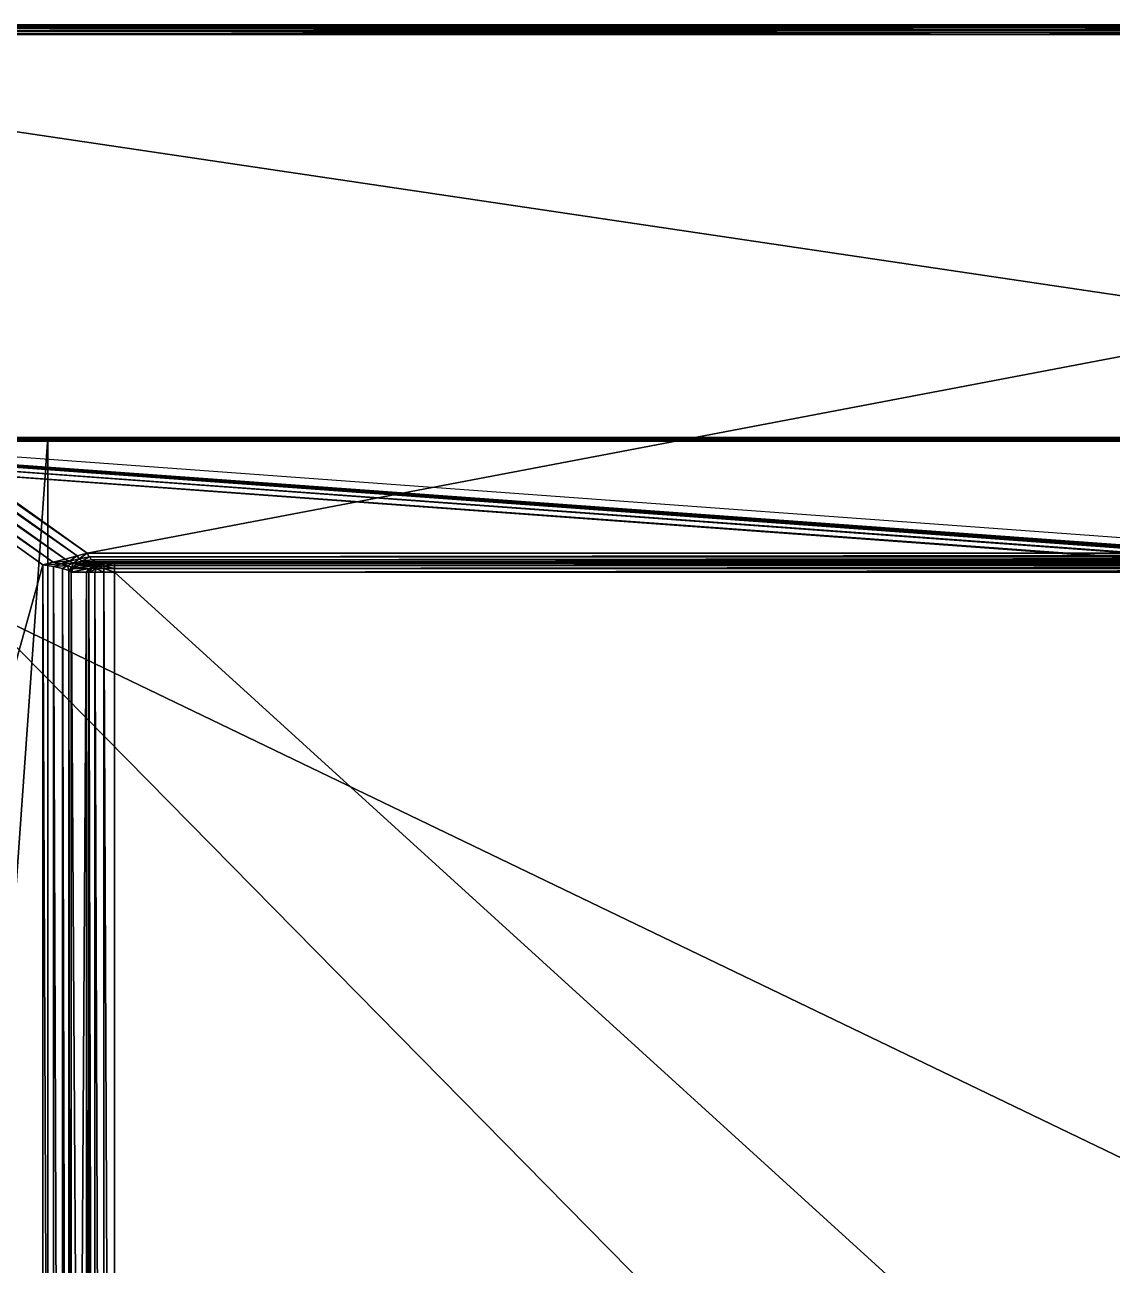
# Model space of a CAD drawing. Extents: x -683 to 86, y -225 to -3.
# Drawn here: x -492.61 to -471.65, y -28.67 to -4.76 of the extents above; entities that cross this region are included whole.
import ezdxf

# ---------------------------------------------------------------- set-up
doc = ezdxf.new("R2010")
doc.units = 0
doc.header["$MEASUREMENT"] = 0
doc.layers.get('0').update_dxf_attribs({"linetype": 'CONTINUOUS'})

msp = doc.modelspace()

# ---------------------------------------------------------------- linework, layer by layer
for points in [[(-505.683, -4.764, 31.57), (-438.979, -4.764, 27.189), (-444.268, -4.764, 16.055)], [(-505.683, -4.764, 31.57), (-444.268, -4.764, 16.055), (-504.779, -4.764, 19.959)], [(-438.979, -4.764, 27.189), (-505.683, -4.764, 31.57), (-505.602, -4.778, 31.633)], [(-438.979, -4.764, 27.189), (-505.683, -4.764, 31.57), (-505.602, -4.778, 31.633)], [(-438.979, -4.764, 27.189), (-505.602, -4.778, 31.633), (-438.94, -4.778, 27.254)], [(-438.979, -4.764, 27.189), (-505.602, -4.778, 31.633), (-438.94, -4.778, 27.254)], [(-438.94, -4.778, 27.254), (-505.602, -4.778, 31.633), (-505.519, -4.818, 31.688)], [(-438.94, -4.778, 27.254), (-505.602, -4.778, 31.633), (-505.519, -4.818, 31.688)], [(-438.94, -4.778, 27.254), (-505.519, -4.818, 31.688), (-438.909, -4.818, 27.311)], [(-438.94, -4.778, 27.254), (-505.519, -4.818, 31.688), (-438.909, -4.818, 27.311)], [(-444.309, -4.764, 15.969), (-504.773, -4.764, 19.87), (-504.779, -4.764, 19.959)], [(-444.309, -4.764, 15.969), (-504.779, -4.764, 19.959), (-444.268, -4.764, 16.055)], [(-504.779, -4.764, 19.959), (-444.268, -4.764, 16.055), (-444.309, -4.764, 15.969)], [(-504.779, -4.764, 19.959), (-444.309, -4.764, 15.969), (-504.773, -4.764, 19.87)], [(-444.35, -4.764, 15.883), (-504.766, -4.764, 19.781), (-504.773, -4.764, 19.87)], [(-444.35, -4.764, 15.883), (-504.773, -4.764, 19.87), (-444.309, -4.764, 15.969)], [(-504.773, -4.764, 19.87), (-444.309, -4.764, 15.969), (-444.35, -4.764, 15.883)], [(-504.773, -4.764, 19.87), (-444.35, -4.764, 15.883), (-504.766, -4.764, 19.781)], [(-444.39, -4.764, 15.798), (-504.759, -4.764, 19.692), (-504.766, -4.764, 19.781)], [(-444.39, -4.764, 15.798), (-504.766, -4.764, 19.781), (-444.35, -4.764, 15.883)], [(-504.766, -4.764, 19.781), (-444.35, -4.764, 15.883), (-444.39, -4.764, 15.798)], [(-504.766, -4.764, 19.781), (-444.39, -4.764, 15.798), (-504.759, -4.764, 19.692)], [(-444.431, -4.764, 15.712), (-504.752, -4.764, 19.603), (-504.759, -4.764, 19.692)], [(-444.431, -4.764, 15.712), (-504.759, -4.764, 19.692), (-444.39, -4.764, 15.798)], [(-504.759, -4.764, 19.692), (-444.39, -4.764, 15.798), (-444.431, -4.764, 15.712)], [(-504.759, -4.764, 19.692), (-444.431, -4.764, 15.712), (-504.752, -4.764, 19.603)], [(-504.752, -4.764, 19.603), (-444.431, -4.764, 15.712), (-446.507, -4.764, 11.343)], [(-504.752, -4.764, 19.603), (-446.507, -4.764, 11.343), (-504.397, -4.764, 15.046)], [(-446.538, -4.778, 11.276), (-504.395, -4.778, 14.977), (-504.397, -4.764, 15.046)], [(-446.538, -4.778, 11.276), (-504.395, -4.778, 14.977), (-504.397, -4.764, 15.046)], [(-446.538, -4.778, 11.276), (-504.397, -4.764, 15.046), (-446.507, -4.764, 11.343)], [(-446.564, -4.818, 11.216), (-504.394, -4.818, 14.916), (-504.395, -4.778, 14.977)], [(-446.564, -4.818, 11.216), (-504.395, -4.778, 14.977), (-446.538, -4.778, 11.276)], [(-446.564, -4.818, 11.216), (-504.394, -4.818, 14.916), (-504.395, -4.778, 14.977)], [(-446.564, -4.818, 11.216), (-504.395, -4.778, 14.977), (-446.538, -4.778, 11.276)], [(-438.909, -4.818, 27.311), (-505.519, -4.818, 31.688), (-505.446, -4.878, 31.726)], [(-438.909, -4.818, 27.311), (-505.519, -4.818, 31.688), (-505.446, -4.878, 31.726)], [(-505.464, -5.092, 31.754), (-491.404, -14.947, 31.529), (-505.396, -4.949, 31.741)], [(-491.404, -14.947, 31.529), (-505.396, -4.949, 31.741), (-505.464, -5.092, 31.754)], [(-438.909, -4.818, 27.311), (-505.446, -4.878, 31.726), (-438.888, -4.878, 27.349)], [(-438.909, -4.818, 27.311), (-505.446, -4.878, 31.726), (-438.888, -4.878, 27.349)], [(-438.888, -4.878, 27.349), (-505.446, -4.878, 31.726), (-505.396, -4.949, 31.741)], [(-438.888, -4.878, 27.349), (-505.446, -4.878, 31.726), (-505.396, -4.949, 31.741)], [(-438.888, -4.878, 27.349), (-505.396, -4.949, 31.741), (-438.882, -4.949, 27.364)], [(-438.888, -4.878, 27.349), (-505.396, -4.949, 31.741), (-438.882, -4.949, 27.364)], [(-438.065, -14.946, 27.576), (-438.882, -4.949, 27.364), (-505.396, -4.949, 31.741)], [(-438.065, -14.946, 27.576), (-505.396, -4.949, 31.741), (-491.404, -14.947, 31.529)], [(-446.588, -4.948, 11.154), (-504.396, -4.948, 14.851), (-504.394, -4.878, 14.872)], [(-446.588, -4.948, 11.154), (-504.396, -4.948, 14.851), (-504.394, -4.878, 14.872)], [(-504.396, -4.948, 14.851), (-446.588, -4.948, 11.154), (-446.588, -63.678, 5.567)], [(-504.396, -4.948, 14.851), (-446.588, -63.678, 5.567), (-504.396, -63.678, 9.264)], [(-504.396, -63.678, 9.264), (-504.396, -4.948, 14.851), (-446.588, -4.948, 11.154)], [(-504.396, -63.678, 9.264), (-446.588, -4.948, 11.154), (-446.588, -63.678, 5.567)], [(-446.582, -4.878, 11.174), (-504.394, -4.878, 14.872), (-504.394, -4.818, 14.916)], [(-446.582, -4.878, 11.174), (-504.394, -4.818, 14.916), (-446.564, -4.818, 11.216)], [(-446.582, -4.878, 11.174), (-504.394, -4.878, 14.872), (-504.394, -4.818, 14.916)], [(-446.582, -4.878, 11.174), (-504.394, -4.818, 14.916), (-446.564, -4.818, 11.216)], [(-446.588, -4.948, 11.154), (-504.394, -4.878, 14.872), (-446.582, -4.878, 11.174)], [(-446.588, -4.948, 11.154), (-504.394, -4.878, 14.872), (-446.582, -4.878, 11.174)], [(-505.546, -5.26, 31.764), (-491.599, -14.999, 31.545), (-505.464, -5.092, 31.754)], [(-491.599, -14.999, 31.545), (-505.464, -5.092, 31.754), (-505.546, -5.26, 31.764)], [(-505.464, -5.092, 31.754), (-491.599, -14.999, 31.545), (-491.404, -14.947, 31.529)], [(-491.404, -14.947, 31.529), (-505.464, -5.092, 31.754), (-491.599, -14.999, 31.545)], [(-505.7, -5.572, 31.775), (-492.062, -15.121, 31.571), (-505.629, -5.429, 31.772)], [(-492.062, -15.121, 31.571), (-505.629, -5.429, 31.772), (-505.7, -5.572, 31.775)], [(-505.629, -5.429, 31.772), (-491.83, -15.06, 31.56), (-505.546, -5.26, 31.764)], [(-491.83, -15.06, 31.56), (-505.546, -5.26, 31.764), (-505.629, -5.429, 31.772)], [(-505.629, -5.429, 31.772), (-492.062, -15.121, 31.571), (-491.83, -15.06, 31.56)], [(-491.83, -15.06, 31.56), (-505.629, -5.429, 31.772), (-492.062, -15.121, 31.571)], [(-505.546, -5.26, 31.764), (-491.83, -15.06, 31.56), (-491.599, -14.999, 31.545)], [(-491.599, -14.999, 31.545), (-505.546, -5.26, 31.764), (-491.83, -15.06, 31.56)], [(-492.261, -63.677, 31.577), (-492.261, -15.174, 31.577), (-505.7, -5.572, 31.775)], [(-505.7, -5.572, 31.775), (-492.261, -15.174, 31.577), (-492.062, -15.121, 31.571)], [(-492.062, -15.121, 31.571), (-505.7, -5.572, 31.775), (-492.261, -15.174, 31.577)], [(-500.243, -12.725, 98.444), (-298.185, -12.725, 89.314), (-298.193, -12.72, 89.227)], [(-500.044, -12.74, 98.537), (-298.185, -12.725, 89.314), (-500.243, -12.725, 98.444)], [(-500.044, -12.74, 98.537), (-298.178, -12.74, 89.415), (-298.185, -12.725, 89.314)], [(-499.739, -12.763, 98.623), (-298.178, -12.74, 89.415), (-500.044, -12.74, 98.537)], [(-290.045, -28.186, 128.682), (-499.765, -12.863, 98.607), (-499.793, -12.966, 98.63)], [(-289.954, -28.111, 128.619), (-499.681, -12.787, 98.542), (-499.765, -12.863, 98.607)], [(-289.954, -28.111, 128.619), (-499.765, -12.863, 98.607), (-290.045, -28.186, 128.682)], [(-499.739, -12.763, 98.623), (-298.17, -12.763, 89.515), (-298.178, -12.74, 89.415)], [(-499.374, -12.79, 98.691), (-298.17, -12.763, 89.515), (-499.739, -12.763, 98.623)], [(-289.832, -28.083, 128.532), (-499.565, -12.759, 98.455), (-499.681, -12.787, 98.542)], [(-289.832, -28.083, 128.532), (-499.681, -12.787, 98.542), (-289.954, -28.111, 128.619)], [(-499.565, -12.759, 98.455), (-289.832, -28.083, 128.532), (-287.687, -28.083, 126.964)], [(-499.565, -12.759, 98.455), (-287.687, -28.083, 126.964), (-497.42, -12.759, 96.887)], [(-499.374, -12.79, 98.691), (-298.164, -12.79, 89.599), (-298.17, -12.763, 89.515)], [(-492.161, -114.17, 34.584), (-492.161, -12.72, 34.584), (-492.161, -12.72, 34.584)], [(-492.161, -114.17, 34.584), (-492.161, -12.72, 34.584), (-492.161, -114.17, 34.584)], [(-290.045, -28.186, 128.682), (-499.793, -12.966, 98.63), (-290.08, -28.289, 128.705)], [(-492.062, -15.121, 31.571), (-491.745, -15.102, 31.579), (-491.83, -15.06, 31.56)], [(-492.062, -15.121, 31.571), (-491.745, -15.102, 31.579), (-491.83, -15.06, 31.56)], [(-491.599, -14.999, 31.545), (-491.83, -15.06, 31.56), (-491.745, -15.102, 31.579)], [(-491.599, -14.999, 31.545), (-491.83, -15.06, 31.56), (-491.745, -15.102, 31.579)], [(-491.599, -14.999, 31.545), (-491.745, -15.102, 31.579), (-491.56, -15.058, 31.567)], [(-491.599, -14.999, 31.545), (-491.745, -15.102, 31.579), (-491.56, -15.058, 31.567)], [(-491.56, -15.058, 31.567), (-491.745, -15.102, 31.579), (-491.668, -15.139, 31.609)], [(-491.56, -15.058, 31.567), (-491.745, -15.102, 31.579), (-491.668, -15.139, 31.609)], [(-491.56, -15.058, 31.567), (-491.668, -15.139, 31.609), (-491.503, -15.104, 31.598)], [(-491.56, -15.058, 31.567), (-491.668, -15.139, 31.609), (-491.503, -15.104, 31.598)], [(-491.404, -14.947, 31.529), (-491.599, -14.999, 31.545), (-491.56, -15.058, 31.567)], [(-491.404, -14.947, 31.529), (-491.599, -14.999, 31.545), (-491.56, -15.058, 31.567)], [(-491.404, -14.947, 31.529), (-491.56, -15.058, 31.567), (-491.369, -15.017, 31.546)], [(-491.404, -14.947, 31.529), (-491.56, -15.058, 31.567), (-491.369, -15.017, 31.546)], [(-491.369, -15.017, 31.546), (-491.56, -15.058, 31.567), (-491.503, -15.104, 31.598)], [(-491.369, -15.017, 31.546), (-491.56, -15.058, 31.567), (-491.503, -15.104, 31.598)], [(-491.369, -15.017, 31.546), (-491.503, -15.104, 31.598), (-491.314, -15.077, 31.586)], [(-491.369, -15.017, 31.546), (-491.503, -15.104, 31.598), (-491.314, -15.077, 31.586)], [(-438.065, -14.946, 27.576), (-491.404, -14.947, 31.529), (-491.369, -15.017, 31.546)], [(-438.065, -14.946, 27.576), (-491.404, -14.947, 31.529), (-491.369, -15.017, 31.546)], [(-438.065, -14.946, 27.576), (-491.369, -15.017, 31.546), (-438.079, -15.017, 27.592)], [(-438.065, -14.946, 27.576), (-491.369, -15.017, 31.546), (-438.079, -15.017, 27.592)], [(-438.079, -15.017, 27.592), (-491.369, -15.017, 31.546), (-491.314, -15.077, 31.586)], [(-438.079, -15.017, 27.592), (-491.369, -15.017, 31.546), (-491.314, -15.077, 31.586)], [(-438.079, -15.017, 27.592), (-491.314, -15.077, 31.586), (-438.081, -15.077, 27.633)], [(-438.079, -15.017, 27.592), (-491.314, -15.077, 31.586), (-438.081, -15.077, 27.633)], [(-492.261, -15.174, 31.577), (-491.904, -15.154, 31.587), (-492.062, -15.121, 31.571)], [(-492.261, -15.174, 31.577), (-491.904, -15.154, 31.587), (-492.062, -15.121, 31.571)], [(-492.261, -15.174, 31.577), (-492.055, -15.206, 31.587), (-491.904, -15.154, 31.587)], [(-492.261, -15.174, 31.577), (-492.055, -15.206, 31.587), (-491.904, -15.154, 31.587)], [(-492.055, -63.677, 31.587), (-492.055, -15.206, 31.587), (-492.261, -15.174, 31.577)], [(-492.055, -63.677, 31.587), (-492.261, -15.174, 31.577), (-492.261, -63.677, 31.577)], [(-492.261, -15.174, 31.577), (-492.261, -63.677, 31.577), (-492.055, -63.677, 31.587)], [(-492.261, -15.174, 31.577), (-492.055, -63.677, 31.587), (-492.055, -15.206, 31.587)], [(-492.062, -15.121, 31.571), (-491.904, -15.154, 31.587), (-491.745, -15.102, 31.579)], [(-492.062, -15.121, 31.571), (-491.904, -15.154, 31.587), (-491.745, -15.102, 31.579)], [(-492.055, -15.206, 31.587), (-491.785, -15.188, 31.616), (-491.904, -15.154, 31.587)], [(-492.055, -15.206, 31.587), (-491.785, -15.188, 31.616), (-491.904, -15.154, 31.587)], [(-492.055, -15.206, 31.587), (-491.878, -15.245, 31.622), (-491.785, -15.188, 31.616)], [(-492.055, -15.206, 31.587), (-491.878, -15.245, 31.622), (-491.785, -15.188, 31.616)], [(-491.878, -63.677, 31.622), (-491.878, -15.245, 31.622), (-492.055, -15.206, 31.587)], [(-491.878, -63.677, 31.622), (-492.055, -15.206, 31.587), (-492.055, -63.677, 31.587)], [(-492.055, -15.206, 31.587), (-492.055, -63.677, 31.587), (-491.878, -63.677, 31.622)], [(-492.055, -15.206, 31.587), (-491.878, -63.677, 31.622), (-491.878, -15.245, 31.622)], [(-491.904, -15.154, 31.587), (-491.668, -15.139, 31.609), (-491.745, -15.102, 31.579)], [(-491.904, -15.154, 31.587), (-491.668, -15.139, 31.609), (-491.745, -15.102, 31.579)], [(-491.904, -15.154, 31.587), (-491.785, -15.188, 31.616), (-491.668, -15.139, 31.609)], [(-491.904, -15.154, 31.587), (-491.785, -15.188, 31.616), (-491.668, -15.139, 31.609)], [(-491.758, -15.284, 31.676), (-491.785, -15.188, 31.616), (-491.878, -15.245, 31.622)], [(-491.758, -15.284, 31.676), (-491.785, -15.188, 31.616), (-491.878, -15.245, 31.622)], [(-491.758, -63.677, 31.676), (-491.758, -15.284, 31.676), (-491.878, -15.245, 31.622)], [(-491.758, -63.677, 31.676), (-491.878, -15.245, 31.622), (-491.878, -63.677, 31.622)], [(-491.878, -15.245, 31.622), (-491.878, -63.677, 31.622), (-491.758, -63.677, 31.676)], [(-491.878, -15.245, 31.622), (-491.758, -63.677, 31.676), (-491.758, -15.284, 31.676)], [(-491.708, -15.217, 31.669), (-491.668, -15.139, 31.609), (-491.785, -15.188, 31.616)], [(-491.708, -15.217, 31.669), (-491.668, -15.139, 31.609), (-491.785, -15.188, 31.616)], [(-491.758, -15.284, 31.676), (-491.708, -15.217, 31.669), (-491.785, -15.188, 31.616)], [(-491.758, -15.284, 31.676), (-491.708, -15.217, 31.669), (-491.785, -15.188, 31.616)], [(-491.712, -15.316, 31.742), (-491.708, -15.217, 31.669), (-491.758, -15.284, 31.676)], [(-491.712, -15.316, 31.742), (-491.708, -15.217, 31.669), (-491.758, -15.284, 31.676)], [(-491.712, -63.677, 31.742), (-491.712, -15.316, 31.742), (-491.758, -15.284, 31.676)], [(-491.712, -63.677, 31.742), (-491.758, -15.284, 31.676), (-491.758, -63.677, 31.676)], [(-491.758, -15.284, 31.676), (-491.758, -63.677, 31.676), (-491.712, -63.677, 31.742)], [(-491.758, -15.284, 31.676), (-491.712, -63.677, 31.742), (-491.712, -15.316, 31.742)], [(-491.712, -15.316, 31.742), (-491.672, -15.245, 31.735), (-491.708, -15.217, 31.669)], [(-491.712, -15.316, 31.742), (-491.672, -15.245, 31.735), (-491.708, -15.217, 31.669)], [(-491.374, -15.245, 35.719), (-491.672, -15.245, 31.735), (-491.712, -15.316, 31.742)], [(-491.374, -15.245, 35.719), (-491.712, -15.316, 31.742), (-491.416, -15.316, 35.723)], [(-491.712, -15.316, 31.742), (-491.416, -15.316, 35.723), (-491.374, -15.245, 35.719)], [(-491.712, -15.316, 31.742), (-491.374, -15.245, 35.719), (-491.672, -15.245, 31.735)], [(-491.708, -15.217, 31.669), (-491.608, -15.165, 31.662), (-491.668, -15.139, 31.609)], [(-491.708, -15.217, 31.669), (-491.608, -15.165, 31.662), (-491.668, -15.139, 31.609)], [(-491.672, -15.245, 31.735), (-491.608, -15.165, 31.662), (-491.708, -15.217, 31.669)], [(-491.672, -15.245, 31.735), (-491.608, -15.165, 31.662), (-491.708, -15.217, 31.669)], [(-491.672, -15.245, 31.735), (-491.556, -15.185, 31.725), (-491.608, -15.165, 31.662)], [(-491.672, -15.245, 31.735), (-491.556, -15.185, 31.725), (-491.608, -15.165, 31.662)], [(-491.258, -15.185, 35.71), (-491.556, -15.185, 31.725), (-491.672, -15.245, 31.735)], [(-491.258, -15.185, 35.71), (-491.672, -15.245, 31.735), (-491.374, -15.245, 35.719)], [(-491.672, -15.245, 31.735), (-491.374, -15.245, 35.719), (-491.258, -15.185, 35.71)], [(-491.672, -15.245, 31.735), (-491.258, -15.185, 35.71), (-491.556, -15.185, 31.725)], [(-491.445, -15.133, 31.652), (-491.503, -15.104, 31.598), (-491.668, -15.139, 31.609)], [(-491.445, -15.133, 31.652), (-491.503, -15.104, 31.598), (-491.668, -15.139, 31.609)], [(-491.445, -15.133, 31.652), (-491.668, -15.139, 31.609), (-491.608, -15.165, 31.662)], [(-491.445, -15.133, 31.652), (-491.668, -15.139, 31.609), (-491.608, -15.165, 31.662)], [(-491.383, -15.145, 31.715), (-491.445, -15.133, 31.652), (-491.608, -15.165, 31.662)], [(-491.383, -15.145, 31.715), (-491.445, -15.133, 31.652), (-491.608, -15.165, 31.662)], [(-491.383, -15.145, 31.715), (-491.608, -15.165, 31.662), (-491.556, -15.185, 31.725)], [(-491.383, -15.145, 31.715), (-491.608, -15.165, 31.662), (-491.556, -15.185, 31.725)], [(-491.085, -15.145, 35.696), (-491.383, -15.145, 31.715), (-491.556, -15.185, 31.725)], [(-491.085, -15.145, 35.696), (-491.556, -15.185, 31.725), (-491.258, -15.185, 35.71)], [(-491.556, -15.185, 31.725), (-491.258, -15.185, 35.71), (-491.085, -15.145, 35.696)], [(-491.556, -15.185, 31.725), (-491.085, -15.145, 35.696), (-491.383, -15.145, 31.715)], [(-491.247, -15.117, 31.642), (-491.314, -15.077, 31.586), (-491.503, -15.104, 31.598)], [(-491.247, -15.117, 31.642), (-491.314, -15.077, 31.586), (-491.503, -15.104, 31.598)], [(-491.247, -15.117, 31.642), (-491.503, -15.104, 31.598), (-491.445, -15.133, 31.652)], [(-491.247, -15.117, 31.642), (-491.503, -15.104, 31.598), (-491.445, -15.133, 31.652)], [(-491.178, -15.131, 31.706), (-491.247, -15.117, 31.642), (-491.445, -15.133, 31.652)], [(-491.178, -15.131, 31.706), (-491.247, -15.117, 31.642), (-491.445, -15.133, 31.652)], [(-491.178, -15.131, 31.706), (-491.445, -15.133, 31.652), (-491.383, -15.145, 31.715)], [(-491.178, -15.131, 31.706), (-491.445, -15.133, 31.652), (-491.383, -15.145, 31.715)], [(-491.416, -15.316, 35.723), (-491.373, -15.316, 35.787), (-491.322, -15.244, 35.784)], [(-491.416, -15.316, 35.723), (-491.322, -15.244, 35.784), (-491.374, -15.245, 35.719)], [(-491.416, -15.316, 35.723), (-491.373, -15.316, 35.787), (-491.322, -15.244, 35.784)], [(-491.416, -15.316, 35.723), (-491.322, -15.244, 35.784), (-491.374, -15.245, 35.719)], [(-490.883, -15.131, 35.68), (-491.178, -15.131, 31.706), (-491.383, -15.145, 31.715)], [(-490.883, -15.131, 35.68), (-491.383, -15.145, 31.715), (-491.085, -15.145, 35.696)], [(-491.383, -15.145, 31.715), (-491.085, -15.145, 35.696), (-490.883, -15.131, 35.68)], [(-491.383, -15.145, 31.715), (-490.883, -15.131, 35.68), (-491.178, -15.131, 31.706)], [(-491.374, -15.245, 35.719), (-491.228, -15.195, 35.773), (-491.258, -15.185, 35.71)], [(-491.374, -15.245, 35.719), (-491.228, -15.195, 35.773), (-491.258, -15.185, 35.71)], [(-491.374, -15.245, 35.719), (-491.322, -15.244, 35.784), (-491.228, -15.195, 35.773)], [(-491.374, -15.245, 35.719), (-491.322, -15.244, 35.784), (-491.228, -15.195, 35.773)], [(-491.373, -15.316, 35.787), (-491.228, -15.247, 35.824), (-491.322, -15.244, 35.784)], [(-491.373, -15.316, 35.787), (-491.228, -15.247, 35.824), (-491.322, -15.244, 35.784)], [(-491.373, -15.316, 35.787), (-491.256, -15.316, 35.836), (-491.228, -15.247, 35.824)], [(-491.373, -15.316, 35.787), (-491.256, -15.316, 35.836), (-491.228, -15.247, 35.824)], [(-491.322, -15.244, 35.784), (-491.186, -15.209, 35.806), (-491.228, -15.195, 35.773)], [(-491.322, -15.244, 35.784), (-491.186, -15.209, 35.806), (-491.228, -15.195, 35.773)], [(-491.322, -15.244, 35.784), (-491.228, -15.247, 35.824), (-491.186, -15.209, 35.806)], [(-491.322, -15.244, 35.784), (-491.228, -15.247, 35.824), (-491.186, -15.209, 35.806)], [(-438.081, -15.077, 27.633), (-491.314, -15.077, 31.586), (-491.247, -15.117, 31.642)], [(-438.081, -15.077, 27.633), (-491.314, -15.077, 31.586), (-491.247, -15.117, 31.642)], [(-491.085, -15.145, 35.696), (-491.258, -15.185, 35.71), (-491.228, -15.195, 35.773)], [(-491.085, -15.145, 35.696), (-491.258, -15.185, 35.71), (-491.228, -15.195, 35.773)], [(-491.083, -15.316, 35.86), (-491.228, -15.247, 35.824), (-491.256, -15.316, 35.836)], [(-491.083, -15.316, 35.86), (-491.228, -15.247, 35.824), (-491.256, -15.316, 35.836)], [(-438.081, -15.077, 27.633), (-491.247, -15.117, 31.642), (-438.07, -15.117, 27.691)], [(-438.081, -15.077, 27.633), (-491.247, -15.117, 31.642), (-438.07, -15.117, 27.691)], [(-438.07, -15.117, 27.691), (-491.247, -15.117, 31.642), (-491.178, -15.131, 31.706)], [(-438.07, -15.117, 27.691), (-491.247, -15.117, 31.642), (-491.178, -15.131, 31.706)], [(-491.085, -15.145, 35.696), (-491.228, -15.195, 35.773), (-491.088, -15.162, 35.765)], [(-491.085, -15.145, 35.696), (-491.228, -15.195, 35.773), (-491.088, -15.162, 35.765)], [(-491.088, -15.162, 35.765), (-491.228, -15.195, 35.773), (-491.186, -15.209, 35.806)], [(-491.088, -15.162, 35.765), (-491.228, -15.195, 35.773), (-491.186, -15.209, 35.806)], [(-491.087, -15.244, 35.844), (-491.186, -15.209, 35.806), (-491.228, -15.247, 35.824)], [(-491.087, -15.244, 35.844), (-491.186, -15.209, 35.806), (-491.228, -15.247, 35.824)], [(-491.083, -15.316, 35.86), (-491.087, -15.244, 35.844), (-491.228, -15.247, 35.824)], [(-491.083, -15.316, 35.86), (-491.087, -15.244, 35.844), (-491.228, -15.247, 35.824)], [(-491.088, -15.162, 35.765), (-491.186, -15.209, 35.806), (-491.076, -15.195, 35.811)], [(-491.088, -15.162, 35.765), (-491.186, -15.209, 35.806), (-491.076, -15.195, 35.811)], [(-491.087, -15.244, 35.844), (-491.076, -15.195, 35.811), (-491.186, -15.209, 35.806)], [(-491.087, -15.244, 35.844), (-491.076, -15.195, 35.811), (-491.186, -15.209, 35.806)], [(-438.07, -15.117, 27.691), (-491.178, -15.131, 31.706), (-438.048, -15.131, 27.758)], [(-438.07, -15.117, 27.691), (-491.178, -15.131, 31.706), (-438.048, -15.131, 27.758)], [(-491.178, -15.131, 31.706), (-490.883, -15.131, 35.68), (-437.752, -15.131, 31.731)], [(-490.883, -15.131, 35.68), (-491.085, -15.145, 35.696), (-491.088, -15.162, 35.765)], [(-490.883, -15.131, 35.68), (-491.088, -15.162, 35.765), (-490.88, -15.145, 35.747)], [(-490.883, -15.131, 35.68), (-491.085, -15.145, 35.696), (-491.088, -15.162, 35.765)], [(-490.883, -15.131, 35.68), (-491.088, -15.162, 35.765), (-490.88, -15.145, 35.747)], [(-490.88, -15.145, 35.747), (-491.088, -15.162, 35.765), (-491.076, -15.195, 35.811)], [(-490.88, -15.145, 35.747), (-491.088, -15.162, 35.765), (-491.076, -15.195, 35.811)], [(-490.879, -15.245, 35.844), (-491.076, -15.195, 35.811), (-491.087, -15.244, 35.844)], [(-490.879, -15.245, 35.844), (-491.076, -15.195, 35.811), (-491.087, -15.244, 35.844)], [(-490.88, -15.316, 35.858), (-490.879, -15.245, 35.844), (-491.087, -15.244, 35.844)], [(-490.88, -15.316, 35.858), (-491.087, -15.244, 35.844), (-491.083, -15.316, 35.86)], [(-490.88, -15.316, 35.858), (-490.879, -15.245, 35.844), (-491.087, -15.244, 35.844)], [(-490.88, -15.316, 35.858), (-491.087, -15.244, 35.844), (-491.083, -15.316, 35.86)], [(-490.88, -15.145, 35.747), (-491.076, -15.195, 35.811), (-490.879, -15.185, 35.805)], [(-490.88, -15.145, 35.747), (-491.076, -15.195, 35.811), (-490.879, -15.185, 35.805)], [(-490.879, -15.245, 35.844), (-490.879, -15.185, 35.805), (-491.076, -15.195, 35.811)], [(-490.879, -15.245, 35.844), (-490.879, -15.185, 35.805), (-491.076, -15.195, 35.811)], [(-437.752, -15.131, 31.731), (-490.883, -15.131, 35.68), (-490.88, -15.145, 35.747)], [(-437.752, -15.131, 31.731), (-490.883, -15.131, 35.68), (-490.88, -15.145, 35.747)], [(-438.048, -15.131, 27.758), (-490.883, -15.131, 35.68), (-437.752, -15.131, 31.731)], [(-437.752, -15.131, 31.731), (-490.88, -15.145, 35.747), (-437.745, -15.145, 31.798)], [(-437.752, -15.131, 31.731), (-490.88, -15.145, 35.747), (-437.745, -15.145, 31.798)], [(-437.745, -15.145, 31.798), (-490.88, -15.145, 35.747), (-490.879, -15.185, 35.805)], [(-437.745, -15.145, 31.798), (-490.88, -15.145, 35.747), (-490.879, -15.185, 35.805)], [(-437.732, -15.245, 31.894), (-490.879, -15.245, 35.844), (-490.88, -15.316, 35.858)], [(-437.732, -15.245, 31.894), (-490.88, -15.316, 35.858), (-437.728, -15.316, 31.908)], [(-437.732, -15.245, 31.894), (-490.879, -15.245, 35.844), (-490.88, -15.316, 35.858)], [(-437.732, -15.245, 31.894), (-490.88, -15.316, 35.858), (-437.728, -15.316, 31.908)], [(-437.745, -15.145, 31.798), (-490.879, -15.185, 35.805), (-437.738, -15.185, 31.856)], [(-437.745, -15.145, 31.798), (-490.879, -15.185, 35.805), (-437.738, -15.185, 31.856)], [(-437.738, -15.185, 31.856), (-490.879, -15.185, 35.805), (-490.879, -15.245, 35.844)], [(-437.738, -15.185, 31.856), (-490.879, -15.245, 35.844), (-437.732, -15.245, 31.894)], [(-437.738, -15.185, 31.856), (-490.879, -15.185, 35.805), (-490.879, -15.245, 35.844)], [(-437.738, -15.185, 31.856), (-490.879, -15.245, 35.844), (-437.732, -15.245, 31.894)], [(-491.712, -15.316, 31.742), (-491.712, -63.677, 31.742), (-491.416, -63.677, 35.723)], [(-491.712, -15.316, 31.742), (-491.416, -63.677, 35.723), (-491.416, -15.316, 35.723)], [(-491.371, -63.677, 35.787), (-491.373, -15.316, 35.787), (-491.416, -15.316, 35.723)], [(-491.371, -63.677, 35.787), (-491.416, -15.316, 35.723), (-491.416, -63.677, 35.723)], [(-491.416, -15.316, 35.723), (-491.416, -63.677, 35.723), (-491.371, -63.677, 35.787)], [(-491.416, -15.316, 35.723), (-491.371, -63.677, 35.787), (-491.373, -15.316, 35.787)], [(-491.254, -63.677, 35.835), (-491.256, -15.316, 35.836), (-491.373, -15.316, 35.787)], [(-491.254, -63.677, 35.835), (-491.373, -15.316, 35.787), (-491.371, -63.677, 35.787)], [(-491.373, -15.316, 35.787), (-491.371, -63.677, 35.787), (-491.254, -63.677, 35.835)], [(-491.373, -15.316, 35.787), (-491.254, -63.677, 35.835), (-491.256, -15.316, 35.836)], [(-491.081, -63.677, 35.86), (-491.083, -15.316, 35.86), (-491.256, -15.316, 35.836)], [(-491.081, -63.677, 35.86), (-491.256, -15.316, 35.836), (-491.254, -63.677, 35.835)], [(-491.256, -15.316, 35.836), (-491.254, -63.677, 35.835), (-491.081, -63.677, 35.86)], [(-491.256, -15.316, 35.836), (-491.081, -63.677, 35.86), (-491.083, -15.316, 35.86)], [(-490.88, -63.677, 35.858), (-490.88, -15.316, 35.858), (-491.083, -15.316, 35.86)], [(-490.88, -63.677, 35.858), (-491.083, -15.316, 35.86), (-491.081, -63.677, 35.86)], [(-491.083, -15.316, 35.86), (-491.081, -63.677, 35.86), (-490.88, -63.677, 35.858)], [(-491.083, -15.316, 35.86), (-490.88, -63.677, 35.858), (-490.88, -15.316, 35.858)], [(-490.88, -15.316, 35.858), (-490.88, -63.677, 35.858), (-437.728, -63.677, 31.908)], [(-490.88, -15.316, 35.858), (-437.728, -63.677, 31.908), (-437.728, -15.316, 31.908)], [(-490.88, -63.677, 35.858), (-437.728, -63.677, 31.908), (-437.728, -15.316, 31.908)], [(-490.88, -63.677, 35.858), (-437.728, -15.316, 31.908), (-490.88, -15.316, 35.858)]]:
    msp.add_3dface(points)
at = {"color": 253, "true_color": 0x8f95b4}
for points in [[(-505.683, -4.764, 31.57), (-438.979, -4.764, 27.189), (-444.268, -4.764, 16.055)], [(-505.683, -4.764, 31.57), (-444.268, -4.764, 16.055), (-504.779, -4.764, 19.959)], [(-504.752, -4.764, 19.603), (-444.431, -4.764, 15.712), (-446.507, -4.764, 11.343)], [(-504.752, -4.764, 19.603), (-446.507, -4.764, 11.343), (-504.397, -4.764, 15.046)], [(-446.538, -4.778, 11.276), (-504.397, -4.764, 15.046), (-446.507, -4.764, 11.343)], [(-491.404, -14.947, 31.529), (-438.882, -4.949, 27.364), (-505.396, -4.949, 31.741)], [(-491.404, -14.947, 31.529), (-438.065, -14.946, 27.576), (-438.882, -4.949, 27.364)], [(-491.178, -15.131, 31.706), (-437.752, -15.131, 31.731), (-438.048, -15.131, 27.758)], [(-438.048, -15.131, 27.758), (-491.178, -15.131, 31.706), (-490.883, -15.131, 35.68)]]:
    msp.add_3dface(points, dxfattribs=at)
at = {"color": 197, "true_color": 0x5f5576}
for points in [[(-492.261, -63.677, 31.577), (-505.7, -5.572, 31.775), (-505.7, -63.677, 31.775)], [(-492.261, -15.174, 31.577), (-505.7, -5.572, 31.775), (-505.7, -63.677, 31.775)], [(-492.261, -15.174, 31.577), (-505.7, -63.677, 31.775), (-492.261, -63.677, 31.577)], [(-491.712, -63.677, 31.742), (-491.416, -63.677, 35.723), (-491.416, -15.316, 35.723)], [(-491.712, -63.677, 31.742), (-491.416, -15.316, 35.723), (-491.712, -15.316, 31.742)]]:
    msp.add_3dface(points, dxfattribs=at)
at = {"color": 8, "true_color": 0x6e7988}
msp.add_3dface([(-500.243, -12.725, 98.444), (-298.193, -12.72, 89.227), (-500.307, -12.72, 98.36)], dxfattribs=at)
at = {"color": 252}
for points in [[(-414.617, -12.72, 64.106), (-492.161, -12.72, 34.584), (-500.307, -12.72, 98.36)], [(-414.617, -12.72, 64.106), (-500.307, -12.72, 98.36), (-298.193, -12.72, 89.227)], [(-290.15, -28.077, 128.695), (-298.164, -12.79, 89.599), (-499.374, -12.79, 98.691)], [(-492.161, -12.72, 34.584), (-492.161, -114.17, 34.584), (-499.343, -114.17, 90.815)], [(-492.161, -12.72, 34.584), (-499.343, -114.17, 90.815), (-499.343, -12.72, 90.815)], [(-414.617, -12.72, 64.106), (-436.941, -12.72, 30.336), (-492.161, -12.72, 34.584)], [(-499.793, -12.966, 98.63), (-499.793, -113.967, 98.63), (-290.08, -113.967, 128.705)], [(-499.793, -12.966, 98.63), (-290.08, -113.967, 128.705), (-290.08, -28.289, 128.705)]]:
    msp.add_3dface(points, dxfattribs=at)

doc.saveas('drawing.dxf')
